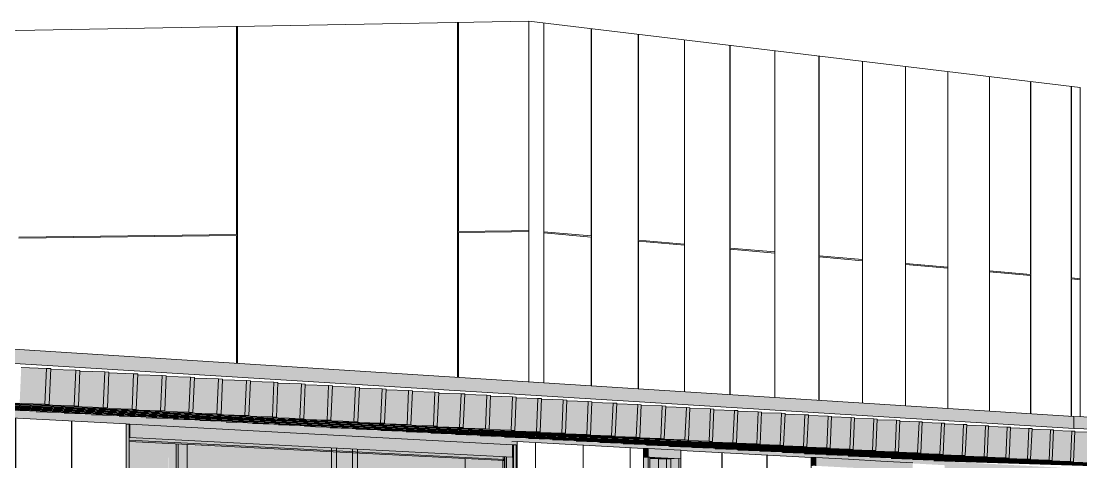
# Model space of a CAD drawing. Header units: inches. Extents: x 30681 to 92461, y -36095 to 66.
# Drawn here: x 92447.0517 to 92447.1077, y 66.0171 to 66.0404 of the extents above; entities that cross this region are included whole.
import ezdxf

# ---------------------------------------------------------------- set-up
doc = ezdxf.new("R2010")
doc.units = ezdxf.units.IN
doc.header["$MEASUREMENT"] = 0
for name, color, linetype, lineweight in [('A-CLNG', 13, 'Continuous', 13), ('A-GLAZ-CURT', 52, 'Continuous', 9), ('A-GLAZ-CWMG', 51, 'Continuous', 9), ('A-ROOF', 132, 'Continuous', 13), ('A-WALL-PATT', 111, 'Continuous', 13), ('I-WALL', 2, 'Continuous', 13), ('L-SITE-WALL', 31, 'Continuous', 13), ('S-BEAM', 12, 'Continuous', 9), ('S-COLS', 52, 'Continuous', 9)]:
    doc.layers.add(name, color=color, linetype=linetype, lineweight=lineweight)

# ---------------------------------------------------------------- blocks, each defined once
blk = doc.blocks.new('FP_40-Looking North East Copy 1')
at = {"layer": 'A-WALL-PATT', "lineweight": 9}
for p, q in [((31214.259223, 66.007714), (31214.259223, 66.019568)), ((31214.259239, 65.99561), (31214.259239, 66.019567)), ((31214.26222, 65.995646), (31214.26222, 66.019408)), ((31214.262236, 66.007651), (31214.262236, 66.019407)), ((31214.265169, 66.007589), (31214.265169, 66.01925)), ((31214.265184, 65.995681), (31214.265184, 66.019249)), ((31214.259223, 66.007714), (31214.256441, 66.007773)), ((31214.259223, 66.007652), (31214.256441, 66.00771)), ((31214.259223, 65.983505), (31214.259223, 66.007652)), ((31214.265169, 66.007589), (31214.262236, 66.007651)), ((31214.262236, 65.983641), (31214.262236, 66.007589)), ((31214.265169, 66.007527), (31214.262236, 66.007589)), ((31214.265169, 65.983773), (31214.265169, 66.007527)), ((31214.26222, 65.995646), (31214.259239, 65.99561)), ((31214.259239, 65.995547), (31214.26222, 65.995583)), ((31214.26222, 65.983578), (31214.26222, 65.995583)), ((31214.26807, 65.995716), (31214.265184, 65.995681)), ((31214.265184, 65.99562), (31214.26807, 65.995655)), ((31214.265184, 65.983712), (31214.265184, 65.99562)), ((31214.259239, 65.983443), (31214.259239, 65.995547)), ((31214.256441, 65.983379), (31214.259223, 65.983505)), ((31214.262236, 65.983641), (31214.265169, 65.983773))]:
    blk.add_line(p, q, dxfattribs=at)
blk = doc.blocks.new('FP_42-Looking North East Copy 1')
at = {"layer": 'A-WALL-PATT', "lineweight": 9}
for p, q in [((31214.289694, 65.995976), (31214.289694, 66.018109)), ((31214.289707, 66.007071), (31214.289707, 66.018109)), ((31214.292214, 66.007018), (31214.292214, 66.017973)), ((31214.292227, 65.996006), (31214.292227, 66.017972)), ((31214.294696, 65.996036), (31214.294696, 66.017839)), ((31214.294709, 66.006965), (31214.294709, 66.017838)), ((31214.292214, 66.007018), (31214.289707, 66.007071)), ((31214.289707, 65.984881), (31214.289707, 66.007014)), ((31214.292214, 66.006961), (31214.289707, 66.007014)), ((31214.292214, 65.984994), (31214.292214, 66.006961)), ((31214.29541, 66.006951), (31214.294709, 66.006965)), ((31214.294709, 65.985106), (31214.294709, 66.006909)), ((31214.29541, 66.006894), (31214.294709, 66.006909)), ((31214.289694, 65.995976), (31214.288724, 65.995964)), ((31214.288724, 65.995906), (31214.289694, 65.995918)), ((31214.289694, 65.984823), (31214.289694, 65.995918)), ((31214.294696, 65.996036), (31214.292227, 65.996006)), ((31214.292227, 65.995949), (31214.294696, 65.995979)), ((31214.292227, 65.984937), (31214.292227, 65.995949)), ((31214.294696, 65.985049), (31214.294696, 65.995979)), ((31214.289707, 65.984881), (31214.292214, 65.984994)), ((31214.294709, 65.985106), (31214.29541, 65.985138))]:
    blk.add_line(p, q, dxfattribs=at)
blk = doc.blocks.new('FP_58-Looking North East Copy 1')
at = {"layer": 'A-WALL-PATT', "lineweight": 9}
for p, q in [((31214.290132, 66.029194), (31214.290132, 66.040286)), ((31214.290146, 66.029251), (31214.290146, 66.040284)), ((31214.292648, 66.029032), (31214.292648, 66.039983)), ((31214.292661, 66.028974), (31214.292661, 66.039981)), ((31214.295127, 66.028759), (31214.295127, 66.039685)), ((31214.295139, 66.028814), (31214.295139, 66.039683)), ((31214.297568, 66.028602), (31214.297568, 66.039391)), ((31214.297581, 66.028544), (31214.297581, 66.039389)), ((31214.299974, 66.028336), (31214.299974, 66.039101)), ((31214.299986, 66.02839), (31214.299986, 66.039099)), ((31214.302344, 66.028184), (31214.302344, 66.038816)), ((31214.302357, 66.028128), (31214.302357, 66.038814)), ((31214.304681, 66.027925), (31214.304681, 66.038534)), ((31214.304693, 66.027979), (31214.304693, 66.038533)), ((31214.306983, 66.027779), (31214.306983, 66.038257)), ((31214.306995, 66.027723), (31214.306995, 66.038256)), ((31214.309253, 66.027526), (31214.309253, 66.037984)), ((31214.309265, 66.027579), (31214.309265, 66.037982)), ((31214.31149, 66.027385), (31214.31149, 66.037714)), ((31214.311502, 66.02733), (31214.311502, 66.037713)), ((31214.313696, 66.027138), (31214.313696, 66.037449)), ((31214.313708, 66.027191), (31214.313708, 66.037447)), ((31214.315872, 66.027002), (31214.315872, 66.037187)), ((31214.315883, 66.026948), (31214.315883, 66.037186)), ((31214.318016, 66.026761), (31214.318016, 66.036929)), ((31214.318027, 66.026813), (31214.318027, 66.036927)), ((31214.290132, 66.021275), (31214.290132, 66.029194)), ((31214.290146, 66.029251), (31214.292648, 66.029032)), ((31214.290146, 66.029193), (31214.292648, 66.028975)), ((31214.290146, 66.021274), (31214.290146, 66.029193)), ((31214.292648, 66.021115), (31214.292648, 66.028975)), ((31214.292661, 66.021114), (31214.292661, 66.028974)), ((31214.295127, 66.020957), (31214.295127, 66.028759)), ((31214.295139, 66.028814), (31214.297568, 66.028602)), ((31214.297568, 66.028546), (31214.295139, 66.028757)), ((31214.295139, 66.020956), (31214.295139, 66.028757)), ((31214.297568, 66.020802), (31214.297568, 66.028546)), ((31214.297581, 66.020801), (31214.297581, 66.028544)), ((31214.299974, 66.020649), (31214.299974, 66.028336)), ((31214.299986, 66.02839), (31214.302344, 66.028184)), ((31214.299986, 66.028335), (31214.302344, 66.028129)), ((31214.299986, 66.020648), (31214.299986, 66.028335)), ((31214.302344, 66.020498), (31214.302344, 66.028129)), ((31214.302357, 66.020497), (31214.302357, 66.028128)), ((31214.304681, 66.02035), (31214.304681, 66.027925)), ((31214.304693, 66.027979), (31214.306983, 66.027779)), ((31214.306983, 66.027724), (31214.304693, 66.027924)), ((31214.304693, 66.020349), (31214.304693, 66.027924)), ((31214.306983, 66.020203), (31214.306983, 66.027724)), ((31214.306995, 66.020202), (31214.306995, 66.027723)), ((31214.309253, 66.020059), (31214.309253, 66.027526)), ((31214.309265, 66.027579), (31214.31149, 66.027385)), ((31214.309265, 66.027525), (31214.31149, 66.027331)), ((31214.309265, 66.020058), (31214.309265, 66.027525)), ((31214.31149, 66.019917), (31214.31149, 66.027331)), ((31214.311502, 66.019916), (31214.311502, 66.02733)), ((31214.313696, 66.019776), (31214.313696, 66.027138)), ((31214.313708, 66.027191), (31214.315872, 66.027002)), ((31214.315872, 66.026949), (31214.313708, 66.027137)), ((31214.313708, 66.019776), (31214.313708, 66.027137)), ((31214.315872, 66.019638), (31214.315872, 66.026949)), ((31214.315883, 66.019637), (31214.315883, 66.026948)), ((31214.318016, 66.019502), (31214.318016, 66.026761)), ((31214.318027, 66.026813), (31214.318485, 66.026773)), ((31214.318027, 66.02676), (31214.318485, 66.026721)), ((31214.318027, 66.019501), (31214.318027, 66.02676))]:
    blk.add_line(p, q, dxfattribs=at)
blk = doc.blocks.new('FP_59-Looking North East Copy 1')
at = {"layer": 'A-WALL-PATT', "lineweight": 9}
for p, q in [((31214.28844, 66.029308), (31214.289356, 66.02932)), ((31214.28844, 66.02925), (31214.289356, 66.029262))]:
    blk.add_line(p, q, dxfattribs=at)
blk = doc.blocks.new('FP_60-Looking North East Copy 1')
at = {"layer": 'A-WALL-PATT', "lineweight": 9}
for p, q in [((31214.273895, 66.029115), (31214.273895, 66.040098)), ((31214.273955, 66.029059), (31214.273955, 66.040099)), ((31214.285577, 66.029212), (31214.285577, 66.040311)), ((31214.285638, 66.029271), (31214.285638, 66.040312)), ((31214.285577, 66.021566), (31214.285577, 66.029212)), ((31214.285638, 66.029271), (31214.28844, 66.029308)), ((31214.285638, 66.029213), (31214.28844, 66.02925)), ((31214.285638, 66.021562), (31214.285638, 66.029213)), ((31214.262395, 66.028964), (31214.273895, 66.029115)), ((31214.273895, 66.029058), (31214.262395, 66.028907)), ((31214.273895, 66.022314), (31214.273895, 66.029058)), ((31214.273955, 66.022311), (31214.273955, 66.029059))]:
    blk.add_line(p, q, dxfattribs=at)
blk = doc.blocks.new('FP_61-Looking North East Copy 1')
at = {"layer": 'A-WALL-PATT', "lineweight": 9}
for p, q in [((31214.299552, 66.006863), (31214.299552, 66.017577)), ((31214.299564, 65.996094), (31214.299564, 66.017576)), ((31214.301926, 65.996123), (31214.301926, 66.017448)), ((31214.301938, 66.006813), (31214.301938, 66.017448)), ((31214.299552, 66.006863), (31214.297382, 66.006909)), ((31214.299552, 66.006807), (31214.297382, 66.006853)), ((31214.299552, 65.985325), (31214.299552, 66.006807)), ((31214.304266, 66.006764), (31214.301938, 66.006813)), ((31214.301938, 65.985433), (31214.301938, 66.006757)), ((31214.304266, 66.006709), (31214.301938, 66.006757)), ((31214.301926, 65.996123), (31214.299564, 65.996094)), ((31214.299564, 65.996038), (31214.301926, 65.996067)), ((31214.299564, 65.98527), (31214.299564, 65.996038)), ((31214.301926, 65.985377), (31214.301926, 65.996067)), ((31214.301938, 65.985433), (31214.304266, 65.985538)), ((31214.297382, 65.985227), (31214.299552, 65.985325))]:
    blk.add_line(p, q, dxfattribs=at)

msp = doc.modelspace()

# ---------------------------------------------------------------- hatches: boundary and pattern name
at = {"layer": 'A-CLNG'}
msp.add_hatch(color=256, dxfattribs=at).paths.add_polyline_path([(92447.103779, 66.016408), (92447.103779, 66.016776), (92447.106633, 66.016622), (92447.106605, 66.016785), (92447.043486, 66.020236), (92447.043486, 66.020268), (92447.041839, 66.020323), (92447.041839, 66.020356), (92447.040178, 66.020414), (92447.040178, 66.020445), (92447.038671, 66.020496), (92447.038671, 66.020529), (92447.037073, 66.020583), (92447.037073, 66.020617), (92447.035462, 66.020674), (92447.035462, 66.020705), (92447.033837, 66.020766), (92447.033837, 66.020794), (92447.032198, 66.020858), (92447.032198, 66.020884), (92447.030544, 66.020952), (92447.030544, 66.020975), (92447.028877, 66.021046), (92447.028877, 66.021066), (92447.027194, 66.021142), (92447.027194, 66.021158), (92447.025497, 66.021238), (92447.025497, 66.021251), (92447.023785, 66.021335), (92447.023785, 66.021345), (92447.022008, 66.021418), (92447.022008, 66.021441), (92447.020316, 66.021499), (92447.020316, 66.021535), (92447.018558, 66.021595), (92447.018558, 66.021632), (92447.016784, 66.021717), (92447.016784, 66.021729), (92447.014994, 66.021789), (92447.014994, 66.021827), (92447.013219, 66.021887), (92447.013219, 66.021925), (92447.011426, 66.022006), (92447.011352, 66.022027), (92447.009481, 66.02209), (92447.009479, 66.022129), (92447.00767, 66.022189), (92447.00767, 66.022229), (92447.005797, 66.022292), (92447.005797, 66.022332), (92447.003907, 66.022395), (92447.003907, 66.022435), (92447.001999, 66.022499), (92447.001999, 66.02254), (92447.000038, 66.022606), (92447.000038, 66.022647), (92446.998129, 66.022711), (92446.998129, 66.022752), (92446.996166, 66.022818), (92446.996166, 66.02286), (92446.994185, 66.022948), (92446.994185, 66.022968), (92446.992185, 66.023035), (92446.992162, 66.023079), (92446.990166, 66.023146), (92446.990166, 66.023189), (92446.988149, 66.023256), (92446.988149, 66.0233), (92446.985937, 66.023377), (92446.985937, 66.023417), (92446.983992, 66.023483), (92446.983992, 66.023528), (92446.981893, 66.023597), (92446.981893, 66.023643), (92446.979774, 66.023713), (92446.979774, 66.023759), (92446.977634, 66.02383), (92446.977634, 66.023876), (92446.975473, 66.023948), (92446.975473, 66.023995), (92446.973291, 66.024084), (92446.973291, 66.024115), (92446.971086, 66.024188), (92446.971086, 66.024236), (92446.968859, 66.024309), (92446.968859, 66.024358), (92446.96661, 66.024432), (92446.96661, 66.024481), (92446.964338, 66.024556), (92446.964338, 66.024606), (92446.962043, 66.024702), (92446.962043, 66.024732), (92446.959724, 66.024808), (92446.959724, 66.024859), (92446.957382, 66.024936), (92446.957382, 66.024987), (92446.955015, 66.025066), (92446.955015, 66.025117), (92446.952623, 66.025196), (92446.952623, 66.025249), (92446.950206, 66.025328), (92446.950206, 66.025381), (92446.947764, 66.025462), (92446.947764, 66.025515), (92446.945296, 66.025597), (92446.945296, 66.025651), (92446.942946, 66.025729), (92446.942946, 66.025783), (92446.940281, 66.02587), (92446.940281, 66.025926), (92446.937733, 66.02601), (92446.937733, 66.026066), (92446.935157, 66.02615), (92446.935157, 66.026207), (92446.932554, 66.026293), (92446.932554, 66.02635), (92446.929777, 66.026444), (92446.929777, 66.026499), (92446.927172, 66.026587), (92446.927172, 66.026643), (92446.92457, 66.026729), (92446.92457, 66.026788), (92446.921849, 66.026877), (92446.921849, 66.026938), (92446.919098, 66.027028), (92446.919098, 66.027089), (92446.916317, 66.02718), (92446.916317, 66.027241), (92446.913503, 66.027333), (92446.913503, 66.027396), (92446.910658, 66.027489), (92446.910658, 66.027552), (92446.907835, 66.027647), (92446.907835, 66.027709), (92446.904869, 66.027812), (92446.904869, 66.02787), (92446.901925, 66.027978), (92446.901925, 66.028032), (92446.899059, 66.028125), (92446.899059, 66.028192), (92446.895932, 66.028293), (92446.895932, 66.028361), (92446.892883, 66.028465), (92446.892883, 66.028528), (92446.889798, 66.028628), (92446.889798, 66.028698), (92446.886676, 66.028799), (92446.886676, 66.028869), (92446.883516, 66.028971), (92446.883516, 66.029043), (92446.880319, 66.029146), (92446.880319, 66.029218), (92446.877126, 66.029321), (92446.877126, 66.029395), (92446.873779, 66.029503), (92446.873779, 66.029577), (92446.87049, 66.029683), (92446.87049, 66.029758), (92446.867133, 66.029866), (92446.867133, 66.029943), (92446.863734, 66.030052), (92446.863734, 66.03013), (92446.860293, 66.03024), (92446.860293, 66.030319), (92446.856809, 66.03043), (92446.856809, 66.03051), (92446.85328, 66.030623), (92446.85328, 66.030704), (92446.849706, 66.030818), (92446.849706, 66.0309), (92446.846086, 66.031016), (92446.846086, 66.031099), (92446.84242, 66.031216), (92446.84242, 66.031301), (92446.838706, 66.031419), (92446.838706, 66.031505), (92446.834943, 66.031624), (92446.834943, 66.031712), (92446.831131, 66.031833), (92446.831131, 66.031921), (92446.827268, 66.032044), (92446.827268, 66.032134), (92446.823354, 66.032258), (92446.823354, 66.032349), (92446.819387, 66.032474), (92446.819387, 66.032567), (92446.815367, 66.032694), (92446.815367, 66.032788), (92446.811366, 66.032914), (92446.811366, 66.03301), (92446.80716, 66.033142), (92446.80716, 66.03324), (92446.802972, 66.033371), (92446.802972, 66.03347), (92446.802515, 66.033482), (92446.802532, 66.033072), (92446.815302, 66.032382), (92446.815302, 66.032033), (92446.815748, 66.032018), (92446.882262, 66.028458), (92446.882262, 66.028699), (92446.883145, 66.028712), (92446.887633, 66.028469), (92446.887633, 66.028174), (92446.95281, 66.024685), (92446.95281, 66.024898), (92446.953484, 66.024906), (92446.98056, 66.023429), (92446.98056, 66.023199), (92447.042836, 66.019881), (92447.042836, 66.020037), (92447.043486, 66.020038), (92447.045595, 66.019924), (92447.045595, 66.019717), (92447.077705, 66.017997), (92447.077705, 66.01816), (92447.077878, 66.018162), (92447.100478, 66.016918), (92447.100478, 66.016583), (92447.101156, 66.016547)], flags=0)
at = {"layer": 'A-GLAZ-CURT', "transparency": 33554458}
for points in [[(92447.085458, 66.017251), (92447.086015, 66.017261), (92447.084908, 66.017295), (92447.084909, 66.017279), (92447.085418, 66.017253)], [(92447.086015, 66.007207), (92447.086015, 66.017255), (92447.0853, 66.017259), (92447.084911, 66.017251), (92447.084911, 66.007471), (92447.085675, 66.007429), (92447.08568, 66.007364), (92447.08568, 66.007215)]]:
    msp.add_hatch(color=256, dxfattribs=at).paths.add_polyline_path(points, flags=0)
at = {"layer": 'A-GLAZ-CWMG'}
for points in [[(92447.057222, 65.983845), (92447.05737, 65.983873), (92447.05737, 66.019084), (92447.057222, 66.019061), (92447.057222, 65.983869)], [(92447.057417, 66.018389), (92447.057401, 66.019082), (92447.057401, 66.019052), (92447.057401, 66.018404)], [(92447.077644, 66.017345), (92447.077644, 66.017999), (92447.057417, 66.019082), (92447.057417, 66.018389), (92447.077138, 66.017371)], [(92447.07714, 66.017174), (92447.07714, 66.01737), (92447.057403, 66.018404), (92447.057424, 66.018179), (92447.076753, 66.017194)], [(92447.077686, 65.984772), (92447.077836, 65.984779), (92447.077836, 66.017989), (92447.077704, 66.017969), (92447.077686, 65.98478), (92447.077686, 65.984779)], [(92447.084562, 66.017348), (92447.084803, 66.01735), (92447.084803, 66.017802), (92447.084562, 66.0178), (92447.084562, 66.01735)], [(92447.086534, 66.017259), (92447.086534, 66.017709), (92447.084803, 66.017802), (92447.084803, 66.01735), (92447.086433, 66.017264)], [(92447.077211, 66.01716), (92447.077211, 66.017218), (92447.077139, 66.017221), (92447.077139, 66.017174), (92447.077139, 66.017164)], [(92447.077143, 65.985085), (92447.077328, 65.985106), (92447.077328, 66.01736), (92447.077143, 66.017345), (92447.077143, 66.017221), (92447.077211, 66.017218), (92447.077211, 66.01716), (92447.077143, 66.017159), (92447.077143, 66.007605), (92447.077235, 66.007603), (92447.077235, 66.007057), (92447.077143, 66.007059), (92447.077143, 65.995933), (92447.077235, 65.995935), (92447.077235, 65.995389), (92447.077143, 65.995388), (92447.077143, 65.985291), (92447.077211, 65.985291), (92447.077211, 65.985233), (92447.077143, 65.98523), (92447.077143, 65.985106)], [(92447.084562, 66.007007), (92447.084803, 66.007008), (92447.084778, 66.01735), (92447.084562, 66.017337), (92447.084562, 66.007008)], [(92447.084904, 66.007006), (92447.084904, 66.017345), (92447.084803, 66.017325), (92447.084803, 66.007008)], [(92447.086433, 66.007198), (92447.086433, 66.017258), (92447.086307, 66.017247), (92447.086307, 66.007201)], [(92447.086534, 66.006971), (92447.086534, 66.017259), (92447.086433, 66.01724), (92447.086433, 66.006973)], [(92447.093419, 66.016881), (92447.093666, 66.016891), (92447.093666, 66.017323), (92447.093419, 66.017304), (92447.093419, 66.016891), (92447.093419, 66.016883)], [(92447.095391, 66.016792), (92447.095384, 66.01723), (92447.093666, 66.017304), (92447.093666, 66.016883), (92447.095344, 66.016794)], [(92447.097105, 66.016702), (92447.097105, 66.017137), (92447.095391, 66.01723), (92447.095391, 66.016792), (92447.097057, 66.016704)], [(92447.098799, 66.016612), (92447.098786, 66.017046), (92447.097105, 66.017114), (92447.097105, 66.016702), (92447.098753, 66.016615)]]:
    msp.add_hatch(color=256, dxfattribs=at).paths.add_polyline_path(points, flags=0)
h = msp.add_hatch(color=256, dxfattribs=at)
h.paths.add_polyline_path([(92447.077817, 65.984779), (92447.077817, 65.984779), (92447.077801, 65.984779)], flags=0)
h.paths.add_polyline_path([(92447.077704, 66.017788), (92447.077704, 66.017988), (92447.077645, 66.017969), (92447.077645, 66.017791)], flags=0)
h = msp.add_hatch(color=256, dxfattribs=at)
h.paths.add_polyline_path([(92447.07714, 65.985085), (92447.077143, 65.985106), (92447.07714, 65.985106)], flags=0)
h.paths.add_polyline_path([(92447.07714, 65.985287), (92447.077143, 65.985291), (92447.077143, 65.995388), (92447.077211, 65.995388), (92447.077211, 65.995934), (92447.077124, 65.995933), (92447.07714, 65.985291)], flags=0)
h.paths.add_polyline_path([(92447.077124, 65.995977), (92447.077143, 65.996003), (92447.077124, 65.995978)], flags=0)
h.paths.add_polyline_path([(92447.077211, 66.007058), (92447.077211, 66.007604), (92447.077124, 66.007606), (92447.077124, 66.00706)], flags=0)
h.paths.add_polyline_path([(92447.077143, 66.007647), (92447.077143, 66.01716), (92447.077124, 66.017159), (92447.077124, 66.007648)], flags=0)
at = {"layer": 'A-ROOF'}
for points in [[(92447.107309, 66.01885), (92447.107309, 66.019487), (92447.008322, 66.025779), (92447.008209, 66.02559), (92447.008108, 66.025461), (92447.007883, 66.025291), (92447.007621, 66.025182), (92447.00734, 66.025143), (92447.002246, 66.025432), (92446.999116, 66.025502), (92447.107203, 66.018856)], [(92447.113269, 66.018668), (92447.113269, 66.019307), (92447.107309, 66.019487), (92447.107309, 66.01885), (92447.11271, 66.018685)]]:
    msp.add_hatch(color=256, dxfattribs=at).paths.add_polyline_path(points, flags=0)
at = {"layer": 'I-WALL'}
for points in [[(92447.063291, 65.984686), (92447.068076, 65.984892), (92447.068076, 66.017626), (92447.067988, 66.017625), (92447.06518, 66.017769), (92447.065199, 66.016221), (92447.065241, 66.01618), (92447.065651, 66.016156), (92447.065651, 66.016097), (92447.064653, 66.016089), (92447.060456, 66.016284), (92447.060456, 66.008027), (92447.067893, 66.007831), (92447.067898, 66.007763), (92447.067898, 66.007253), (92447.067754, 66.007138), (92447.065978, 66.007154), (92447.065978, 66.007134), (92447.060456, 66.007248), (92447.060456, 66.007154), (92447.063291, 66.007156), (92447.063291, 65.995838), (92447.067898, 65.995866), (92447.067898, 65.995261), (92447.067754, 65.995147), (92447.063291, 65.995084), (92447.063291, 65.984738)], [(92447.068076, 65.984892), (92447.068342, 65.984908), (92447.068342, 66.017612), (92447.068076, 66.01762), (92447.068076, 65.984896)], [(92447.069178, 65.98494), (92447.069442, 65.984982), (92447.069442, 66.017556), (92447.069178, 66.017564), (92447.069178, 65.984944)]]:
    msp.add_hatch(color=256, dxfattribs=at).paths.add_polyline_path(points, flags=0)
h = msp.add_hatch(color=256, dxfattribs=at)
h.paths.add_polyline_path([(92447.068345, 65.984908), (92447.069178, 65.98494), (92447.069178, 66.017569), (92447.068345, 66.017563), (92447.068345, 66.007847), (92447.068995, 66.007806), (92447.069, 66.007738), (92447.069, 66.00723), (92447.068857, 66.007116), (92447.068345, 66.007106), (92447.068345, 65.995881), (92447.069, 65.995851), (92447.069, 65.995276), (92447.068857, 65.995162), (92447.068345, 65.995155), (92447.068345, 65.984945)], flags=0)
h.paths.add_polyline_path([(92447.068345, 66.017563), (92447.06909, 66.017569), (92447.068345, 66.017607)], flags=0)
at = {"layer": 'L-SITE-WALL'}
h = msp.add_hatch(color=256, dxfattribs=at)
h.paths.add_polyline_path([(92447.077877, 65.984779), (92447.077877, 66.018162), (92447.077704, 66.01816), (92447.077704, 66.017996), (92447.077836, 66.017959), (92447.077836, 65.984779)], flags=0)
h.paths.add_polyline_path([(92447.077656, 65.98478), (92447.077645, 66.017345), (92447.077329, 66.017345), (92447.077329, 65.985093), (92447.077645, 65.985106), (92447.077645, 65.98478)], flags=0)
h.paths.add_polyline_path([(92447.075131, 65.985203), (92447.077125, 65.985291), (92447.077095, 65.995278), (92447.075131, 65.99525), (92447.075131, 65.985277)], flags=0)
h.paths.add_polyline_path([(92447.077125, 65.995978), (92447.077095, 66.006946), (92447.075441, 66.00696), (92447.075423, 66.00694), (92447.075131, 66.006946), (92447.075131, 65.995979), (92447.075329, 65.995981)], flags=0)
h.paths.add_polyline_path([(92447.077125, 66.007648), (92447.077112, 66.01716), (92447.075131, 66.017245), (92447.075131, 66.007693), (92447.075981, 66.007674)], flags=0)
h = msp.add_hatch(color=256, dxfattribs=at)
h.paths.add_polyline_path([(92447.086307, 65.98561), (92447.086307, 66.006748), (92447.086015, 66.006723), (92447.086015, 65.985612)], flags=0)
h.paths.add_polyline_path([(92447.086307, 66.007201), (92447.086307, 66.017257), (92447.086015, 66.017236), (92447.086015, 66.007207)], flags=0)
at = {"layer": 'S-BEAM'}
for points in [[(92447.052916, 66.020137), (92447.052999, 66.022033), (92447.051667, 66.022073), (92447.051586, 66.020212), (92447.035462, 66.020674), (92447.035462, 66.020671), (92447.052711, 66.020144)], [(92447.054465, 66.020051), (92447.054548, 66.021938), (92447.053228, 66.021978), (92447.053147, 66.020125), (92447.037073, 66.020617), (92447.037092, 66.020583), (92447.05323, 66.020089)], [(92447.053142, 66.020125), (92447.053224, 66.022019), (92447.052999, 66.022033), (92447.052916, 66.020137), (92447.052999, 66.020133)], [(92447.054689, 66.020038), (92447.054771, 66.021925), (92447.054548, 66.021938), (92447.054465, 66.020051), (92447.054548, 66.020046)], [(92447.056001, 66.019965), (92447.056083, 66.021845), (92447.054774, 66.021858), (92447.054694, 66.020039), (92447.038671, 66.020529), (92447.038671, 66.020496), (92447.054777, 66.020003)], [(92447.057524, 66.01988), (92447.057606, 66.021752), (92447.056308, 66.02179), (92447.056228, 66.019953), (92447.040178, 66.020445), (92447.040178, 66.020412), (92447.057109, 66.019893)], [(92447.059034, 66.019796), (92447.059116, 66.02166), (92447.057829, 66.021692), (92447.057749, 66.019868), (92447.041839, 66.020356), (92447.041839, 66.020323), (92447.057831, 66.019833)], [(92447.060531, 66.019713), (92447.060613, 66.021568), (92447.059337, 66.021606), (92447.059257, 66.019784), (92447.043485, 66.020268), (92447.043485, 66.020236), (92447.059339, 66.019749)], [(92447.056223, 66.019953), (92447.056305, 66.021831), (92447.056083, 66.021845), (92447.056001, 66.019965), (92447.056084, 66.019961)], [(92447.062016, 66.01963), (92447.062097, 66.021478), (92447.060832, 66.021515), (92447.060753, 66.019701), (92447.057127, 66.01978), (92447.061507, 66.019645)], [(92447.057744, 66.019868), (92447.057826, 66.021738), (92447.057606, 66.02175), (92447.057524, 66.01988), (92447.057606, 66.019876)], [(92447.059252, 66.019784), (92447.059334, 66.021646), (92447.059116, 66.02166), (92447.059034, 66.019796), (92447.059116, 66.019792)], [(92447.060747, 66.0197), (92447.060829, 66.021555), (92447.060613, 66.021568), (92447.060531, 66.019713), (92447.060613, 66.019708)], [(92447.06223, 66.019618), (92447.062311, 66.021464), (92447.062097, 66.021478), (92447.062016, 66.01963), (92447.062097, 66.019625)], [(92447.063488, 66.019548), (92447.063569, 66.021388), (92447.062315, 66.021425), (92447.062235, 66.019618), (92447.062316, 66.019584)], [(92447.063701, 66.019536), (92447.063781, 66.021375), (92447.063569, 66.021388), (92447.063488, 66.019548), (92447.063569, 66.019543)], [(92447.064948, 66.019466), (92447.065029, 66.021299), (92447.063785, 66.021336), (92447.063706, 66.019536), (92447.063786, 66.019502)], [(92447.065159, 66.019454), (92447.065239, 66.021286), (92447.065029, 66.021299), (92447.064948, 66.019466), (92447.065029, 66.019462)], [(92447.066396, 66.019385), (92447.066476, 66.02121), (92447.065243, 66.021247), (92447.065164, 66.019455), (92447.065904, 66.019401)], [(92447.066605, 66.019374), (92447.066685, 66.021197), (92447.066476, 66.02121), (92447.066396, 66.019385), (92447.066476, 66.019381)], [(92447.067832, 66.019305), (92447.067912, 66.021123), (92447.066688, 66.021159), (92447.06661, 66.019374), (92447.06669, 66.01934)], [(92447.069256, 66.019226), (92447.069335, 66.021036), (92447.068122, 66.021072), (92447.068044, 66.019294), (92447.067188, 66.019289)], [(92447.068039, 66.019294), (92447.068119, 66.02111), (92447.067912, 66.021123), (92447.067832, 66.019305), (92447.067912, 66.019301)], [(92447.069462, 66.019214), (92447.069541, 66.021023), (92447.069335, 66.021036), (92447.069256, 66.019226), (92447.069336, 66.019221)], [(92447.070668, 66.019147), (92447.070748, 66.020949), (92447.069544, 66.020985), (92447.069467, 66.019215), (92447.070301, 66.019158)], [(92447.070872, 66.019136), (92447.070952, 66.020937), (92447.070748, 66.020949), (92447.070668, 66.019147), (92447.070748, 66.019143)], [(92447.072069, 66.019069), (92447.072148, 66.020864), (92447.070955, 66.0209), (92447.070877, 66.019136), (92447.070956, 66.019103)], [(92447.072271, 66.019058), (92447.07235, 66.020852), (92447.072148, 66.020864), (92447.072069, 66.019069), (92447.072149, 66.019064)], [(92447.073459, 66.018991), (92447.073537, 66.020779), (92447.072354, 66.020815), (92447.072276, 66.019058), (92447.072355, 66.019025)], [(92447.073659, 66.01898), (92447.073738, 66.020767), (92447.073537, 66.020779), (92447.073459, 66.018991), (92447.073538, 66.018987)], [(92447.074837, 66.018915), (92447.074915, 66.020695), (92447.073741, 66.02073), (92447.073664, 66.01898), (92447.074698, 66.018919)], [(92447.075036, 66.018903), (92447.075114, 66.020683), (92447.074915, 66.020695), (92447.074837, 66.018915), (92447.074916, 66.01891)], [(92447.076204, 66.018838), (92447.076282, 66.020611), (92447.075118, 66.020646), (92447.075041, 66.018904), (92447.075119, 66.018872)], [(92447.076401, 66.018827), (92447.07648, 66.020599), (92447.076282, 66.020611), (92447.076204, 66.018838), (92447.076283, 66.018834)], [(92447.07756, 66.018763), (92447.077638, 66.020529), (92447.076483, 66.020563), (92447.076406, 66.018827), (92447.076484, 66.018796)], [(92447.077756, 66.018752), (92447.077834, 66.020517), (92447.077638, 66.020529), (92447.07756, 66.018763), (92447.077638, 66.018758)], [(92447.078905, 66.018688), (92447.078983, 66.020447), (92447.077837, 66.020481), (92447.077761, 66.018752), (92447.077839, 66.01872)], [(92447.0791, 66.018677), (92447.079177, 66.020435), (92447.078983, 66.020447), (92447.078905, 66.018688), (92447.079096, 66.018677)], [(92447.08024, 66.018613), (92447.080317, 66.020365), (92447.079181, 66.020399), (92447.079101, 66.018677), (92447.079182, 66.018646)], [(92447.080433, 66.018602), (92447.08051, 66.020353), (92447.080317, 66.020365), (92447.08024, 66.018613), (92447.080318, 66.018609)], [(92447.081564, 66.018539), (92447.081641, 66.020284), (92447.080513, 66.020318), (92447.080438, 66.018603), (92447.080515, 66.018572)], [(92447.081755, 66.018529), (92447.081832, 66.020273), (92447.081641, 66.020284), (92447.081564, 66.018539), (92447.081641, 66.018535)], [(92447.082877, 66.018466), (92447.082954, 66.020204), (92447.081835, 66.020238), (92447.08176, 66.018529), (92447.081837, 66.018498)], [(92447.083067, 66.018455), (92447.083144, 66.020193), (92447.082954, 66.020204), (92447.082877, 66.018466), (92447.082955, 66.018462)], [(92447.084181, 66.018393), (92447.084257, 66.020125), (92447.083147, 66.020158), (92447.083072, 66.018456), (92447.083498, 66.018414)], [(92447.084369, 66.018383), (92447.084445, 66.020113), (92447.084257, 66.020125), (92447.084181, 66.018393), (92447.084258, 66.018389)], [(92447.085474, 66.018321), (92447.08555, 66.020046), (92447.084449, 66.020079), (92447.084374, 66.018383), (92447.084502, 66.018351)], [(92447.08566, 66.018311), (92447.085737, 66.020034), (92447.08555, 66.020046), (92447.085474, 66.018321), (92447.08555, 66.018317)], [(92447.086756, 66.01825), (92447.086833, 66.019967), (92447.08574, 66.02), (92447.085665, 66.018311), (92447.086245, 66.018265)], [(92447.086942, 66.018239), (92447.087018, 66.019956), (92447.086833, 66.019967), (92447.086756, 66.01825), (92447.086833, 66.018245)], [(92447.088029, 66.018179), (92447.088105, 66.01989), (92447.087021, 66.019922), (92447.086946, 66.018239), (92447.087894, 66.018183)], [(92447.088213, 66.018168), (92447.088289, 66.019878), (92447.088105, 66.01989), (92447.088029, 66.018179), (92447.088106, 66.018174)], [(92447.089292, 66.018108), (92447.089368, 66.019813), (92447.088292, 66.019845), (92447.088218, 66.018168), (92447.088294, 66.018139)], [(92447.089475, 66.018098), (92447.08955, 66.019801), (92447.089368, 66.019813), (92447.089292, 66.018108), (92447.089368, 66.018104)], [(92447.090546, 66.018038), (92447.090621, 66.019736), (92447.089553, 66.019768), (92447.089479, 66.018098), (92447.089555, 66.018069)], [(92447.090727, 66.018028), (92447.090802, 66.019725), (92447.090621, 66.019736), (92447.090546, 66.018038), (92447.090621, 66.018034)], [(92447.091789, 66.017969), (92447.091864, 66.01966), (92447.090805, 66.019692), (92447.090731, 66.018028), (92447.090806, 66.017999)], [(92447.091969, 66.017959), (92447.092044, 66.019649), (92447.091864, 66.01966), (92447.091789, 66.017969), (92447.091865, 66.017965)], [(92447.093023, 66.0179), (92447.093098, 66.019585), (92447.092047, 66.019617), (92447.091973, 66.017959), (92447.093012, 66.0179)], [(92447.093201, 66.01789), (92447.093276, 66.019574), (92447.093098, 66.019585), (92447.093023, 66.0179), (92447.093098, 66.017896)], [(92447.094248, 66.017832), (92447.094323, 66.01951), (92447.093279, 66.019542), (92447.093206, 66.01789), (92447.093359, 66.017859)], [(92447.094425, 66.017822), (92447.094499, 66.019499), (92447.094323, 66.01951), (92447.094248, 66.017832), (92447.094323, 66.017827)], [(92447.095463, 66.017764), (92447.095538, 66.019436), (92447.094502, 66.019467), (92447.094429, 66.017822), (92447.094504, 66.017794)], [(92447.095639, 66.017754), (92447.095713, 66.019425), (92447.095538, 66.019436), (92447.095463, 66.017764), (92447.095538, 66.01776)], [(92447.096669, 66.017697), (92447.096744, 66.019362), (92447.095716, 66.019393), (92447.095643, 66.017754), (92447.095718, 66.017726)], [(92447.096844, 66.017687), (92447.096918, 66.019352), (92447.096744, 66.019362), (92447.096692, 66.017695), (92447.096744, 66.017692)], [(92447.097866, 66.01763), (92447.09794, 66.019289), (92447.09692, 66.019293), (92447.096848, 66.017687), (92447.096922, 66.017659)], [(92447.098039, 66.01762), (92447.098113, 66.019279), (92447.09794, 66.019289), (92447.097866, 66.01763), (92447.097941, 66.017626)], [(92447.099054, 66.017564), (92447.099128, 66.019217), (92447.098116, 66.019247), (92447.098044, 66.01762), (92447.098118, 66.017593)], [(92447.099226, 66.017554), (92447.0993, 66.019206), (92447.099128, 66.019217), (92447.099054, 66.017564), (92447.099128, 66.017559)], [(92447.100234, 66.017498), (92447.100307, 66.019145), (92447.099303, 66.019175), (92447.09923, 66.017554), (92447.099304, 66.017527)], [(92447.100404, 66.017488), (92447.100477, 66.019134), (92447.100307, 66.019145), (92447.100234, 66.017498), (92447.100307, 66.017494)], [(92447.101404, 66.017432), (92447.101477, 66.019073), (92447.10048, 66.019104), (92447.100408, 66.017488), (92447.101093, 66.017442)], [(92447.101573, 66.017423), (92447.101646, 66.019063), (92447.101477, 66.019073), (92447.101404, 66.017432), (92447.101477, 66.017428)], [(92447.102566, 66.017368), (92447.102638, 66.019002), (92447.101649, 66.019033), (92447.101577, 66.017423), (92447.10165, 66.017396)], [(92447.102733, 66.017358), (92447.102806, 66.018992), (92447.102637, 66.01897), (92447.102566, 66.017368), (92447.102639, 66.017364)], [(92447.103719, 66.017303), (92447.103791, 66.018932), (92447.102809, 66.018962), (92447.102738, 66.017358), (92447.102811, 66.017332)], [(92447.103885, 66.017294), (92447.103958, 66.018922), (92447.103791, 66.018932), (92447.103719, 66.017303), (92447.103792, 66.017299)], [(92447.104863, 66.017239), (92447.104936, 66.018862), (92447.103961, 66.018892), (92447.103889, 66.017294), (92447.103962, 66.017268)], [(92447.105028, 66.01723), (92447.105101, 66.018852), (92447.104935, 66.018849), (92447.104863, 66.017239), (92447.104936, 66.017235)], [(92447.105999, 66.017176), (92447.106071, 66.018793), (92447.105104, 66.018822), (92447.105033, 66.01723), (92447.105494, 66.017192)], [(92447.106163, 66.017167), (92447.106236, 66.018783), (92447.106071, 66.018793), (92447.105999, 66.017176), (92447.106072, 66.017172)], [(92447.107127, 66.017113), (92447.107199, 66.018724), (92447.106238, 66.018753), (92447.106168, 66.017167), (92447.106712, 66.017126)], [(92447.10729, 66.017104), (92447.107362, 66.018714), (92447.107199, 66.018724), (92447.107127, 66.017113), (92447.107199, 66.017109)], [(92447.112551, 66.016916), (92447.112623, 66.018524), (92447.107365, 66.018685), (92447.107294, 66.017104), (92447.109885, 66.017)]]:
    msp.add_hatch(color=256, dxfattribs=at).paths.add_polyline_path(points, flags=0)
h = msp.add_hatch(color=256, dxfattribs=at)
h.paths.add_polyline_path([(92447.094302, 66.014925), (92447.094302, 66.016742), (92447.093776, 66.016769), (92447.093776, 66.01495)], flags=0)
h.paths.add_polyline_path([(92447.075133, 66.015821), (92447.075133, 66.017262), (92447.069453, 66.017551), (92447.069453, 66.016086), (92447.074776, 66.015837)], flags=0)
h.paths.add_polyline_path([(92447.06518, 66.016285), (92447.06518, 66.017769), (92447.060438, 66.017979), (92447.060438, 66.016507), (92447.061584, 66.016453)], flags=0)
h.paths.add_polyline_path([(92447.059464, 66.016552), (92447.059464, 66.017736), (92447.059371, 66.017739), (92447.059371, 66.018065), (92447.057383, 66.018166), (92447.057383, 66.01665)], flags=0)
at = {"layer": 'S-COLS'}
h = msp.add_hatch(color=256, dxfattribs=at)
h.paths.add_polyline_path([(92447.057566, 66.007216), (92447.059861, 66.007224), (92447.059861, 66.00726), (92447.057391, 66.007311), (92447.057391, 66.007276), (92447.057566, 66.007272), (92447.057566, 66.007224)], flags=0)
h.paths.add_polyline_path([(92447.059861, 66.00804), (92447.059861, 66.01636), (92447.05893, 66.016353), (92447.057391, 66.016424), (92447.057391, 66.008096), (92447.059324, 66.008052)], flags=0)
h.paths.add_polyline_path([(92447.059861, 66.016429), (92447.059861, 66.01804), (92447.059371, 66.018065), (92447.059371, 66.017739), (92447.059464, 66.017736), (92447.059483, 66.016487), (92447.059526, 66.016445)], flags=0)
h = msp.add_hatch(color=256, dxfattribs=at)
h.paths.add_polyline_path([(92447.05986, 66.007224), (92447.05997, 66.007224), (92447.059961, 66.007258), (92447.05986, 66.00726), (92447.05986, 66.007224)], flags=0)
h.paths.add_polyline_path([(92447.05997, 66.008037), (92447.05997, 66.018034), (92447.05986, 66.01804), (92447.05986, 66.00804), (92447.059909, 66.008039)], flags=0)
h = msp.add_hatch(color=256, dxfattribs=at)
h.paths.add_polyline_path([(92447.05997, 65.984541), (92447.060435, 65.984562), (92447.060435, 65.995044), (92447.05997, 65.995038), (92447.05997, 65.984613)], flags=0)
h.paths.add_polyline_path([(92447.05997, 65.995799), (92447.060435, 65.995804), (92447.060435, 66.007248), (92447.05997, 66.007257), (92447.05997, 65.995841)], flags=0)
h.paths.add_polyline_path([(92447.060435, 66.008027), (92447.060435, 66.01801), (92447.05997, 66.018034), (92447.05997, 66.008037)], flags=0)

# ---------------------------------------------------------------- linework, layer by layer
at = {"layer": 'A-CLNG'}
msp.add_line((92447.057407, 66.018862), (92447.057371, 66.018864), dxfattribs=at)
at = {"layer": 'A-GLAZ-CURT'}
for p, q in [((92447.086015, 66.017261), (92447.084906, 66.017319)), ((92447.084907, 66.017305), (92447.085776, 66.017259)), ((92447.085776, 66.017259), (92447.086015, 66.017261)), ((92447.085776, 66.017259), (92447.085776, 66.007213)), ((92447.086015, 66.007238), (92447.086015, 66.017261))]:
    msp.add_line(p, q, dxfattribs=at)
at = {"layer": 'A-GLAZ-CWMG'}
for p, q in [((92447.057222, 66.019092), (92447.05737, 66.019084)), ((92447.05737, 66.019084), (92447.05737, 65.983852)), ((92447.057417, 66.019082), (92447.05737, 66.019082)), ((92447.057401, 66.019067), (92447.057401, 66.018404)), ((92447.057417, 66.018389), (92447.057417, 66.019082)), ((92447.077644, 66.017999), (92447.057417, 66.019082)), ((92447.077211, 66.017218), (92447.057372, 66.018232)), ((92447.077211, 66.01716), (92447.057372, 66.018171)), ((92447.057401, 66.018404), (92447.057385, 66.018404)), ((92447.057385, 66.018404), (92447.057385, 66.018388)), ((92447.057385, 66.018388), (92447.057417, 66.018389)), ((92447.077644, 66.017345), (92447.057417, 66.018389)), ((92447.077644, 66.017999), (92447.077644, 66.017345)), ((92447.077655, 66.017997), (92447.077686, 66.017997)), ((92447.077655, 65.984772), (92447.077655, 66.017997)), ((92447.077686, 66.017997), (92447.077836, 66.017989)), ((92447.077686, 65.984772), (92447.077686, 66.017997)), ((92447.077836, 65.984779), (92447.077836, 66.017989)), ((92447.084803, 66.017802), (92447.084562, 66.0178)), ((92447.084803, 66.01735), (92447.084803, 66.017802)), ((92447.086534, 66.017709), (92447.084803, 66.017802)), ((92447.086534, 66.017709), (92447.086534, 66.017259)), ((92447.077124, 65.985287), (92447.077124, 66.017164)), ((92447.077211, 66.01716), (92447.077124, 66.017159)), ((92447.07714, 66.017371), (92447.07714, 66.017221)), ((92447.077211, 65.985087), (92447.077211, 66.017368)), ((92447.077211, 66.017218), (92447.077211, 66.01716)), ((92447.077224, 65.985087), (92447.077224, 66.017367)), ((92447.077328, 65.985092), (92447.077328, 66.017362)), ((92447.077644, 66.017345), (92447.077614, 66.017345)), ((92447.084562, 66.017348), (92447.084803, 66.01735)), ((92447.084562, 66.017348), (92447.084803, 66.01735)), ((92447.084803, 66.01735), (92447.086534, 66.017259)), ((92447.084803, 66.01735), (92447.084904, 66.017345)), ((92447.084803, 66.01735), (92447.084803, 66.007008)), ((92447.084904, 66.007006), (92447.084904, 66.017345)), ((92447.084909, 66.017279), (92447.085357, 66.017256)), ((92447.085357, 66.017256), (92447.086015, 66.017261)), ((92447.085357, 66.017256), (92447.085357, 66.007456)), ((92447.086015, 66.017261), (92447.086433, 66.017264)), ((92447.086433, 66.017264), (92447.086534, 66.017259)), ((92447.086433, 66.017264), (92447.086433, 66.006973)), ((92447.086534, 66.006971), (92447.086534, 66.017259)), ((92447.093666, 66.017323), (92447.093431, 66.017321)), ((92447.093666, 66.016883), (92447.093666, 66.017323)), ((92447.095391, 66.01723), (92447.093666, 66.017323)), ((92447.097105, 66.017137), (92447.095391, 66.01723)), ((92447.098799, 66.017045), (92447.097105, 66.017137))]:
    msp.add_line(p, q, dxfattribs=at)
at = {"layer": 'A-ROOF'}
for p, q in [((92447.008322, 66.025779), (92447.107309, 66.019487)), ((92447.107309, 66.01885), (92447.005288, 66.025122)), ((92447.107309, 66.019487), (92447.113269, 66.019307)), ((92447.107309, 66.019487), (92447.107309, 66.01885)), ((92447.113269, 66.018668), (92447.107309, 66.01885))]:
    msp.add_line(p, q, dxfattribs=at)
at = {"layer": 'I-WALL'}
for p, q in [((92447.068076, 65.984682), (92447.068076, 66.017839)), ((92447.068342, 66.017825), (92447.068342, 65.984694)), ((92447.069178, 65.984731), (92447.069178, 66.017782)), ((92447.069442, 66.017768), (92447.069442, 65.984742))]:
    msp.add_line(p, q, dxfattribs=at)
at = {"layer": 'L-SITE-WALL'}
for p, q in [((92447.078508, 66.040379), (92446.993881, 66.03884)), ((92447.107637, 66.036872), (92447.078508, 66.040379)), ((92447.078508, 66.040379), (92447.078508, 66.021324)), ((92447.107637, 66.019481), (92447.107637, 66.036872)), ((92447.057222, 66.019095), (92447.045594, 66.019717)), ((92447.057222, 65.983843), (92447.057222, 66.019095)), ((92447.077602, 66.01816), (92447.077877, 66.018162)), ((92447.084562, 66.0178), (92447.077877, 66.018162)), ((92447.077877, 66.018162), (92447.077877, 65.984779)), ((92447.084562, 65.985082), (92447.084562, 66.0178)), ((92447.093419, 66.017322), (92447.086535, 66.017694)), ((92447.075131, 66.007688), (92447.075131, 66.017267)), ((92447.093419, 65.985483), (92447.093419, 66.017322))]:
    msp.add_line(p, q, dxfattribs=at)
at = {"layer": 'S-BEAM'}
for p, q in [((92447.051667, 66.022073), (92447.052999, 66.022033)), ((92447.052999, 66.022033), (92447.052916, 66.020137)), ((92447.053224, 66.022019), (92447.052999, 66.022033)), ((92447.053142, 66.020125), (92447.053224, 66.022019)), ((92447.053228, 66.021978), (92447.054548, 66.021938)), ((92447.054548, 66.021938), (92447.054465, 66.020051)), ((92447.054771, 66.021925), (92447.054548, 66.021938)), ((92447.054689, 66.020038), (92447.054771, 66.021925)), ((92447.054775, 66.021884), (92447.056083, 66.021845)), ((92447.056083, 66.021845), (92447.056001, 66.019965)), ((92447.056305, 66.021831), (92447.056083, 66.021845)), ((92447.056223, 66.019953), (92447.056305, 66.021831)), ((92447.056308, 66.02179), (92447.057606, 66.021752)), ((92447.057606, 66.021752), (92447.057524, 66.01988)), ((92447.057826, 66.021738), (92447.057606, 66.021752)), ((92447.057744, 66.019868), (92447.057826, 66.021738)), ((92447.057829, 66.021698), (92447.059116, 66.02166)), ((92447.059116, 66.02166), (92447.059034, 66.019796)), ((92447.059334, 66.021646), (92447.059116, 66.02166)), ((92447.059252, 66.019784), (92447.059334, 66.021646)), ((92447.059337, 66.021606), (92447.060613, 66.021568)), ((92447.060613, 66.021568), (92447.060531, 66.019713)), ((92447.060829, 66.021555), (92447.060613, 66.021568)), ((92447.060747, 66.0197), (92447.060829, 66.021555)), ((92447.060832, 66.021515), (92447.062097, 66.021478)), ((92447.062097, 66.021478), (92447.062016, 66.01963)), ((92447.062311, 66.021464), (92447.062097, 66.021478)), ((92447.06223, 66.019618), (92447.062311, 66.021464)), ((92447.062315, 66.021425), (92447.063569, 66.021388)), ((92447.063569, 66.021388), (92447.063488, 66.019548)), ((92447.063781, 66.021375), (92447.063569, 66.021388)), ((92447.063701, 66.019536), (92447.063781, 66.021375)), ((92447.063785, 66.021336), (92447.065029, 66.021299)), ((92447.065029, 66.021299), (92447.064948, 66.019466)), ((92447.065239, 66.021286), (92447.065029, 66.021299)), ((92447.065159, 66.019454), (92447.065239, 66.021286)), ((92447.065243, 66.021247), (92447.066476, 66.02121)), ((92447.066476, 66.02121), (92447.066396, 66.019385)), ((92447.066685, 66.021197), (92447.066476, 66.02121)), ((92447.066605, 66.019374), (92447.066685, 66.021197)), ((92447.066688, 66.021159), (92447.067912, 66.021123)), ((92447.067912, 66.021123), (92447.067832, 66.019305)), ((92447.068119, 66.02111), (92447.067912, 66.021123)), ((92447.068039, 66.019294), (92447.068119, 66.02111)), ((92447.068122, 66.021072), (92447.069335, 66.021036)), ((92447.069335, 66.021036), (92447.069256, 66.019226)), ((92447.069541, 66.021023), (92447.069335, 66.021036)), ((92447.069462, 66.019214), (92447.069541, 66.021023)), ((92447.069544, 66.020985), (92447.070748, 66.020949)), ((92447.070748, 66.020949), (92447.070668, 66.019147)), ((92447.070952, 66.020937), (92447.070748, 66.020949)), ((92447.070872, 66.019136), (92447.070952, 66.020937)), ((92447.070955, 66.0209), (92447.072148, 66.020864)), ((92447.072148, 66.020864), (92447.072069, 66.019069)), ((92447.07235, 66.020852), (92447.072148, 66.020864)), ((92447.072271, 66.019058), (92447.07235, 66.020852)), ((92447.072354, 66.020815), (92447.073537, 66.020779)), ((92447.073537, 66.020779), (92447.073459, 66.018991)), ((92447.073738, 66.020767), (92447.073537, 66.020779)), ((92447.052916, 66.020137), (92447.035462, 66.020671)), ((92447.054465, 66.020051), (92447.037073, 66.020583)), ((92447.056001, 66.019965), (92447.038671, 66.020496)), ((92447.057524, 66.01988), (92447.040255, 66.02041)), ((92447.059034, 66.019796), (92447.041826, 66.020324)), ((92447.060531, 66.019713), (92447.043383, 66.020239)), ((92447.073659, 66.01898), (92447.073738, 66.020767)), ((92447.073741, 66.02073), (92447.074915, 66.020695)), ((92447.074915, 66.020695), (92447.074837, 66.018915)), ((92447.075114, 66.020683), (92447.074915, 66.020695)), ((92447.075036, 66.018903), (92447.075114, 66.020683)), ((92447.075118, 66.020646), (92447.076282, 66.020611)), ((92447.076282, 66.020611), (92447.076204, 66.018838)), ((92447.07648, 66.020599), (92447.076282, 66.020611)), ((92447.076401, 66.018827), (92447.07648, 66.020599)), ((92447.076483, 66.020563), (92447.077638, 66.020529)), ((92447.077638, 66.020529), (92447.07756, 66.018763)), ((92447.077834, 66.020517), (92447.077638, 66.020529)), ((92447.077756, 66.018752), (92447.077834, 66.020517)), ((92447.077837, 66.020481), (92447.078983, 66.020447)), ((92447.078983, 66.020447), (92447.078905, 66.018688)), ((92447.079177, 66.020435), (92447.078983, 66.020447)), ((92447.0791, 66.018677), (92447.079177, 66.020435)), ((92447.079181, 66.020399), (92447.080317, 66.020365)), ((92447.080317, 66.020365), (92447.08024, 66.018613)), ((92447.08051, 66.020353), (92447.080317, 66.020365)), ((92447.080433, 66.018602), (92447.08051, 66.020353)), ((92447.080513, 66.020318), (92447.081641, 66.020284)), ((92447.081641, 66.020284), (92447.081564, 66.018539)), ((92447.081832, 66.020273), (92447.081641, 66.020284)), ((92447.081755, 66.018529), (92447.081832, 66.020273)), ((92447.081835, 66.020238), (92447.082954, 66.020204)), ((92447.062016, 66.01963), (92447.044928, 66.020154)), ((92447.063488, 66.019548), (92447.04646, 66.020071)), ((92447.064948, 66.019466), (92447.047979, 66.019988)), ((92447.066396, 66.019385), (92447.049485, 66.019905)), ((92447.067832, 66.019305), (92447.05098, 66.019824)), ((92447.069256, 66.019226), (92447.052462, 66.019743)), ((92447.052916, 66.020137), (92447.053142, 66.020125)), ((92447.070668, 66.019147), (92447.053932, 66.019662)), ((92447.054465, 66.020051), (92447.054689, 66.020038)), ((92447.056001, 66.019965), (92447.056223, 66.019953)), ((92447.057524, 66.01988), (92447.057744, 66.019868)), ((92447.059034, 66.019796), (92447.059252, 66.019784)), ((92447.060531, 66.019713), (92447.060747, 66.0197)), ((92447.082954, 66.020204), (92447.082877, 66.018466)), ((92447.083144, 66.020193), (92447.082954, 66.020204)), ((92447.083067, 66.018455), (92447.083144, 66.020193)), ((92447.083147, 66.020158), (92447.084257, 66.020125)), ((92447.084257, 66.020125), (92447.084181, 66.018393)), ((92447.084445, 66.020113), (92447.084257, 66.020125)), ((92447.084369, 66.018383), (92447.084445, 66.020113)), ((92447.084449, 66.020079), (92447.08555, 66.020046)), ((92447.08555, 66.020046), (92447.085474, 66.018321)), ((92447.085737, 66.020034), (92447.08555, 66.020046)), ((92447.08566, 66.018311), (92447.085737, 66.020034)), ((92447.08574, 66.02), (92447.086833, 66.019967)), ((92447.086833, 66.019967), (92447.086756, 66.01825)), ((92447.087018, 66.019956), (92447.086833, 66.019967)), ((92447.086942, 66.018239), (92447.087018, 66.019956)), ((92447.087021, 66.019922), (92447.088105, 66.01989)), ((92447.088105, 66.01989), (92447.088029, 66.018179)), ((92447.088289, 66.019878), (92447.088105, 66.01989)), ((92447.088213, 66.018168), (92447.088289, 66.019878)), ((92447.088292, 66.019845), (92447.089368, 66.019813)), ((92447.089368, 66.019813), (92447.089292, 66.018108)), ((92447.08955, 66.019801), (92447.089368, 66.019813)), ((92447.089475, 66.018098), (92447.08955, 66.019801)), ((92447.089553, 66.019768), (92447.090621, 66.019736)), ((92447.090621, 66.019736), (92447.090546, 66.018038)), ((92447.090802, 66.019725), (92447.090621, 66.019736)), ((92447.090727, 66.018028), (92447.090802, 66.019725)), ((92447.090805, 66.019692), (92447.091864, 66.01966)), ((92447.091864, 66.01966), (92447.091789, 66.017969)), ((92447.092044, 66.019649), (92447.091864, 66.01966)), ((92447.072069, 66.019069), (92447.05539, 66.019583)), ((92447.073459, 66.018991), (92447.056836, 66.019504)), ((92447.074837, 66.018915), (92447.058271, 66.019425)), ((92447.076204, 66.018838), (92447.059694, 66.019348)), ((92447.07756, 66.018763), (92447.061106, 66.019271)), ((92447.062016, 66.01963), (92447.06223, 66.019618)), ((92447.078905, 66.018688), (92447.062507, 66.019194)), ((92447.063488, 66.019548), (92447.063701, 66.019536)), ((92447.08024, 66.018613), (92447.063896, 66.019118)), ((92447.064948, 66.019466), (92447.065159, 66.019454)), ((92447.065922, 66.019288), (92447.065868, 66.01929)), ((92447.066396, 66.019385), (92447.066605, 66.019374)), ((92447.067832, 66.019305), (92447.068039, 66.019294)), ((92447.069256, 66.019226), (92447.069462, 66.019214)), ((92447.070668, 66.019147), (92447.070872, 66.019136)), ((92447.091969, 66.017959), (92447.092044, 66.019649)), ((92447.092047, 66.019617), (92447.093098, 66.019585)), ((92447.093098, 66.019585), (92447.093023, 66.0179)), ((92447.093276, 66.019574), (92447.093098, 66.019585)), ((92447.093201, 66.01789), (92447.093276, 66.019574)), ((92447.093279, 66.019542), (92447.094323, 66.01951)), ((92447.094323, 66.01951), (92447.094248, 66.017832)), ((92447.094499, 66.019499), (92447.094323, 66.01951)), ((92447.094425, 66.017822), (92447.094499, 66.019499)), ((92447.094502, 66.019467), (92447.095538, 66.019436)), ((92447.095538, 66.019436), (92447.095463, 66.017764)), ((92447.095713, 66.019425), (92447.095538, 66.019436)), ((92447.095639, 66.017754), (92447.095713, 66.019425)), ((92447.095716, 66.019393), (92447.096744, 66.019362)), ((92447.096744, 66.019362), (92447.096669, 66.017697)), ((92447.096918, 66.019352), (92447.096744, 66.019362)), ((92447.096844, 66.017687), (92447.096918, 66.019352)), ((92447.096921, 66.01932), (92447.09794, 66.019289)), ((92447.09794, 66.019289), (92447.097866, 66.01763)), ((92447.098113, 66.019279), (92447.09794, 66.019289)), ((92447.098039, 66.01762), (92447.098113, 66.019279)), ((92447.098116, 66.019247), (92447.099128, 66.019217)), ((92447.099128, 66.019217), (92447.099054, 66.017564)), ((92447.0993, 66.019206), (92447.099128, 66.019217)), ((92447.099226, 66.017554), (92447.0993, 66.019206)), ((92447.099334, 66.019174), (92447.100307, 66.019145)), ((92447.100307, 66.019145), (92447.100234, 66.017498)), ((92447.100477, 66.019134), (92447.100307, 66.019145)), ((92447.100404, 66.017488), (92447.100477, 66.019134)), ((92447.100507, 66.019103), (92447.101477, 66.019073)), ((92447.081564, 66.018539), (92447.065275, 66.019043)), ((92447.082877, 66.018466), (92447.066643, 66.018968)), ((92447.084181, 66.018393), (92447.068, 66.018894)), ((92447.085474, 66.018321), (92447.069347, 66.01882)), ((92447.086756, 66.01825), (92447.070683, 66.018747)), ((92447.088029, 66.018179), (92447.072008, 66.018675)), ((92447.072069, 66.019069), (92447.072271, 66.019058)), ((92447.089292, 66.018108), (92447.073324, 66.018603)), ((92447.073459, 66.018991), (92447.073659, 66.01898)), ((92447.074837, 66.018915), (92447.075036, 66.018903)), ((92447.076204, 66.018838), (92447.076401, 66.018827)), ((92447.07756, 66.018763), (92447.077756, 66.018752)), ((92447.078905, 66.018688), (92447.0791, 66.018677)), ((92447.08024, 66.018613), (92447.080433, 66.018602)), ((92447.081564, 66.018539), (92447.081755, 66.018529)), ((92447.101477, 66.019073), (92447.101404, 66.017432)), ((92447.101646, 66.019063), (92447.101477, 66.019073)), ((92447.101573, 66.017423), (92447.101646, 66.019063)), ((92447.101672, 66.019032), (92447.102638, 66.019002)), ((92447.102638, 66.019002), (92447.102566, 66.017368)), ((92447.102806, 66.018992), (92447.102638, 66.019002)), ((92447.102733, 66.017358), (92447.102806, 66.018992)), ((92447.102828, 66.018961), (92447.103791, 66.018932)), ((92447.103791, 66.018932), (92447.103719, 66.017303)), ((92447.103958, 66.018922), (92447.103791, 66.018932)), ((92447.103885, 66.017294), (92447.103958, 66.018922)), ((92447.103975, 66.018891), (92447.104936, 66.018862)), ((92447.104936, 66.018862), (92447.104863, 66.017239)), ((92447.105101, 66.018852), (92447.104936, 66.018862)), ((92447.105028, 66.01723), (92447.105101, 66.018852)), ((92447.105114, 66.018822), (92447.106071, 66.018793)), ((92447.106071, 66.018793), (92447.105999, 66.017176)), ((92447.106236, 66.018783), (92447.106071, 66.018793)), ((92447.106163, 66.017167), (92447.106236, 66.018783)), ((92447.106238, 66.018753), (92447.107199, 66.018724)), ((92447.107199, 66.018724), (92447.107127, 66.017113)), ((92447.107362, 66.018714), (92447.107199, 66.018724)), ((92447.10729, 66.017104), (92447.107362, 66.018714)), ((92447.107365, 66.018685), (92447.112623, 66.018524)), ((92447.090546, 66.018038), (92447.07463, 66.018532)), ((92447.091789, 66.017969), (92447.075925, 66.018461)), ((92447.093023, 66.0179), (92447.077211, 66.018391)), ((92447.094248, 66.017832), (92447.078487, 66.018321)), ((92447.095463, 66.017764), (92447.079753, 66.018252)), ((92447.096669, 66.017697), (92447.08101, 66.018183)), ((92447.097866, 66.01763), (92447.082257, 66.018115)), ((92447.082877, 66.018466), (92447.083067, 66.018455)), ((92447.099054, 66.017564), (92447.083495, 66.018048)), ((92447.084181, 66.018393), (92447.084369, 66.018383)), ((92447.100234, 66.017498), (92447.084724, 66.01798)), ((92447.085474, 66.018321), (92447.08566, 66.018311)), ((92447.086756, 66.01825), (92447.086942, 66.018239)), ((92447.088029, 66.018179), (92447.088213, 66.018168)), ((92447.089292, 66.018108), (92447.089475, 66.018098)), ((92447.090546, 66.018038), (92447.090727, 66.018028)), ((92447.101404, 66.017432), (92447.085944, 66.017914)), ((92447.102566, 66.017368), (92447.087155, 66.017848)), ((92447.103719, 66.017303), (92447.088356, 66.017782)), ((92447.104863, 66.017239), (92447.089549, 66.017717)), ((92447.105999, 66.017176), (92447.090734, 66.017652)), ((92447.091789, 66.017969), (92447.091969, 66.017959)), ((92447.107127, 66.017113), (92447.091909, 66.017588)), ((92447.093023, 66.0179), (92447.093201, 66.01789)), ((92447.112551, 66.016916), (92447.093077, 66.017524)), ((92447.113649, 66.016855), (92447.094235, 66.017461)), ((92447.094248, 66.017832), (92447.094425, 66.017822)), ((92447.095463, 66.017764), (92447.095639, 66.017754)), ((92447.096669, 66.017697), (92447.096844, 66.017687)), ((92447.097866, 66.01763), (92447.098039, 66.01762)), ((92447.099054, 66.017564), (92447.099226, 66.017554)), ((92447.100234, 66.017498), (92447.100404, 66.017488)), ((92447.101404, 66.017432), (92447.101573, 66.017423)), ((92447.114739, 66.016794), (92447.095386, 66.017398)), ((92447.115821, 66.016733), (92447.096528, 66.017336)), ((92447.116895, 66.016673), (92447.097662, 66.017274)), ((92447.117962, 66.016613), (92447.098788, 66.017212)), ((92447.119021, 66.016553), (92447.099906, 66.017151)), ((92447.102566, 66.017368), (92447.102733, 66.017358)), ((92447.103719, 66.017303), (92447.103885, 66.017294)), ((92447.104863, 66.017239), (92447.105028, 66.01723)), ((92447.105999, 66.017176), (92447.106163, 66.017167)), ((92447.107127, 66.017113), (92447.10729, 66.017104))]:
    msp.add_line(p, q, dxfattribs=at)
at = {"layer": 'S-COLS'}
for p, q in [((92447.05986, 66.018045), (92447.05986, 66.008035)), ((92447.05997, 66.008032), (92447.05997, 66.01804)), ((92447.060435, 66.018016), (92447.060435, 66.008021))]:
    msp.add_line(p, q, dxfattribs=at)

# ---------------------------------------------------------------- block references
at = {"layer": 'L-SITE-WALL', "lineweight": 9}
for name in ['FP_60-Looking North East Copy 1', 'FP_58-Looking North East Copy 1', 'FP_59-Looking North East Copy 1', 'FP_40-Looking North East Copy 1', 'FP_42-Looking North East Copy 1', 'FP_61-Looking North East Copy 1']:
    msp.add_blockref(name, (61232.789153, 0), dxfattribs=at)

doc.saveas('drawing.dxf')
